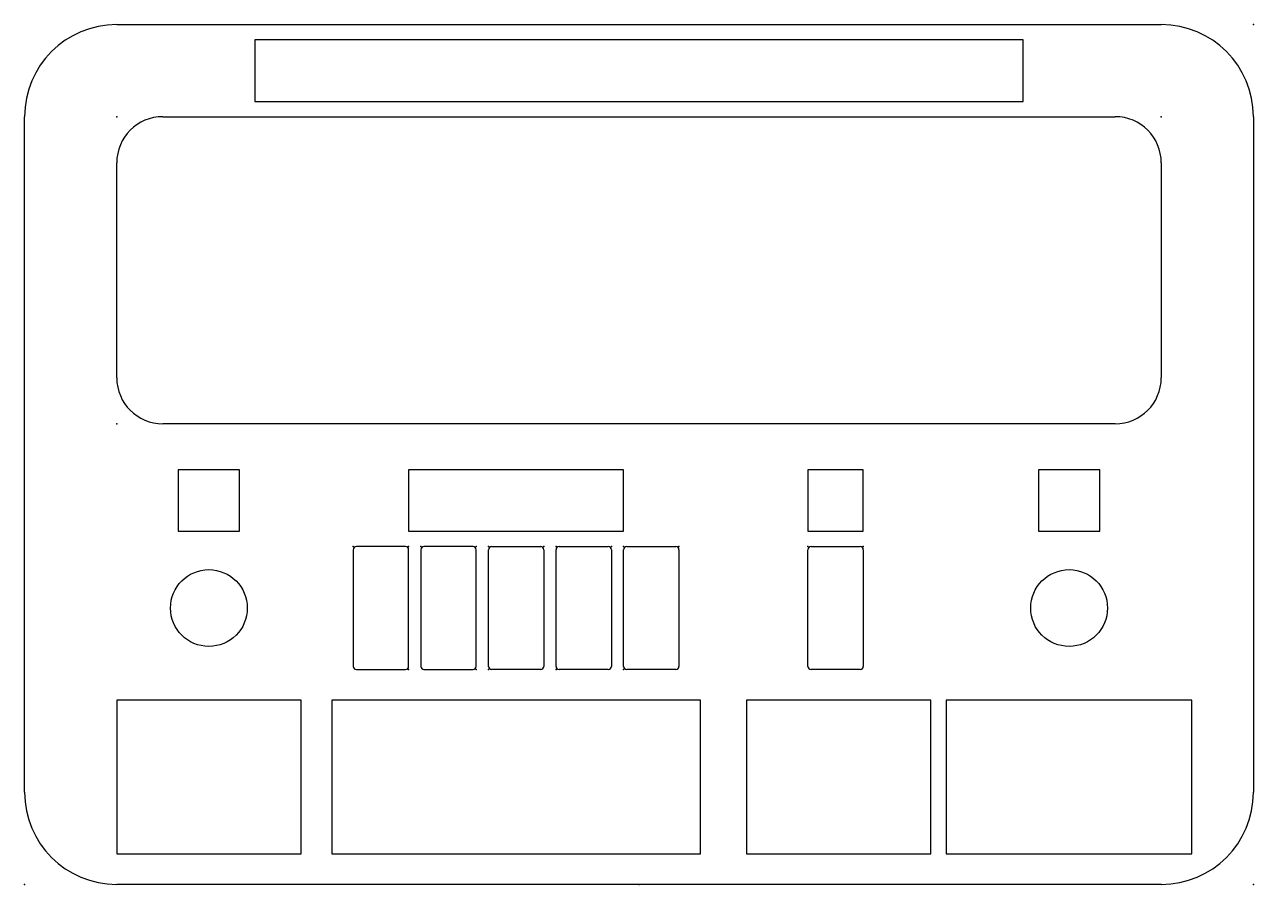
# Model space of a CAD drawing. Header units: millimetres. Extents: x -200 to 200, y 0 to 280.
import ezdxf

# ---------------------------------------------------------------- set-up
doc = ezdxf.new("R2010")
doc.units = ezdxf.units.MM
doc.header["$MEASUREMENT"] = 0
doc.layers.add('ExhibitionTop v2_Sketch1', color=7, linetype='Continuous')

msp = doc.modelspace()

# ---------------------------------------------------------------- linework, layer by layer
at = {"layer": 'ExhibitionTop v2_Sketch1'}
for p, q in [((-170, 280), (170, 280)), ((125, 275), (-125, 275)), ((-125, 275), (-125, 255)), ((125, 255), (125, 275)), ((-125, 255), (125, 255)), ((-200, 30), (-200, 250)), ((-155, 250), (155, 250)), ((200, 250), (200, 30)), ((-170, 165), (-170, 235)), ((170, 235), (170, 165)), ((155, 150), (-155, 150)), ((-150, 135), (-150, 115)), ((-130, 135), (-150, 135)), ((-130, 115), (-130, 135)), ((-75, 135), (-75, 115)), ((-5, 135), (-75, 135)), ((-5, 115), (-5, 135)), ((73, 135), (55, 135)), ((55, 135), (55, 115)), ((73, 115), (73, 135)), ((150, 135), (130, 135)), ((130, 135), (130, 115)), ((150, 115), (150, 135)), ((-150, 115), (-130, 115)), ((-75, 115), (-5, 115)), ((55, 115), (73, 115)), ((130, 115), (150, 115)), ((-93, 109), (-93, 71)), ((-76, 110), (-92, 110)), ((-75, 71), (-75, 109)), ((-71, 109), (-71, 71)), ((-54, 110), (-70, 110)), ((-53, 71), (-53, 109)), ((-49, 71), (-49, 109)), ((-48, 110), (-32, 110)), ((-31, 109), (-31, 71)), ((-27, 71), (-27, 109)), ((-26, 110), (-10, 110)), ((-9, 109), (-9, 71)), ((-5, 71), (-5, 109)), ((-4, 110), (12, 110)), ((13, 109), (13, 71)), ((55, 71), (55, 109)), ((56, 110), (72, 110)), ((73, 109), (73, 71)), ((-92, 70), (-76, 70)), ((-70, 70), (-54, 70)), ((-32, 70), (-48, 70)), ((-10, 70), (-26, 70)), ((12, 70), (-4, 70)), ((72, 70), (56, 70)), ((-170, 60), (-170, 10)), ((-110, 60), (-170, 60)), ((-110, 10), (-110, 60)), ((-100, 60), (-100, 10)), ((20, 60), (-100, 60)), ((20, 10), (20, 60)), ((35, 60), (35, 10)), ((95, 60), (35, 60)), ((95, 10), (95, 60)), ((100, 60), (100, 10)), ((180, 60), (100, 60)), ((180, 10), (180, 60)), ((-170, 10), (-110, 10)), ((-100, 10), (20, 10)), ((35, 10), (95, 10)), ((100, 10), (180, 10)), ((170, 0), (-170, 0))]:
    msp.add_line(p, q, dxfattribs=at)
for centre in [(-140, 90), (140, 90)]:
    msp.add_circle(centre, 12.5, dxfattribs=at)
for centre, radius, start, end in [((-170, 250), 30, 90, 180), ((170, 250), 30, 0, 90), ((-155, 235), 15, 90, 180), ((155, 235), 15, 360, 90), ((-155, 165), 15, 180, 270), ((155, 165), 15, 270, 0), ((-92, 109), 1, 90, 180), ((-76, 109), 1, 0, 90), ((-70, 109), 1, 90, 180), ((-54, 109), 1, 0, 90), ((-48, 109), 1, 90, 180), ((-32, 109), 1, 0, 90), ((-26, 109), 1, 90, 180), ((-10, 109), 1, 0, 90), ((-4, 109), 1, 90, 180), ((12, 109), 1, 0, 90), ((56, 109), 1, 90, 180), ((72, 109), 1, 0, 90), ((-92, 71), 1, 180, 270), ((-76, 71), 1, 270, 0), ((-70, 71), 1, 180, 270), ((-54, 71), 1, 270, 0), ((-48, 71), 1, 180, 270), ((-32, 71), 1, 270, 0), ((-26, 71), 1, 180, 270), ((-10, 71), 1, 270, 0), ((-4, 71), 1, 180, 270), ((12, 71), 1, 270, 0), ((56, 71), 1, 180, 270), ((72, 71), 1, 270, 0), ((-170, 30), 30, 180, 270), ((170, 30), 30, 270, 0)]:
    msp.add_arc(centre, radius, start, end, dxfattribs=at)
for p in [(200, 280), (-170, 250), (170, 250), (-170, 150), (-93, 110), (-75, 110), (-71, 110), (-53, 110), (-49, 110), (-31, 110), (-27, 110), (-9, 110), (-5, 110), (13, 110), (55, 110), (73, 110), (-75, 70), (-53, 70), (-49, 70), (-27, 70), (-5, 70), (-200, 0), (0, 0), (200, 0)]:
    msp.add_point(p, dxfattribs=at)

doc.saveas('drawing.dxf')
